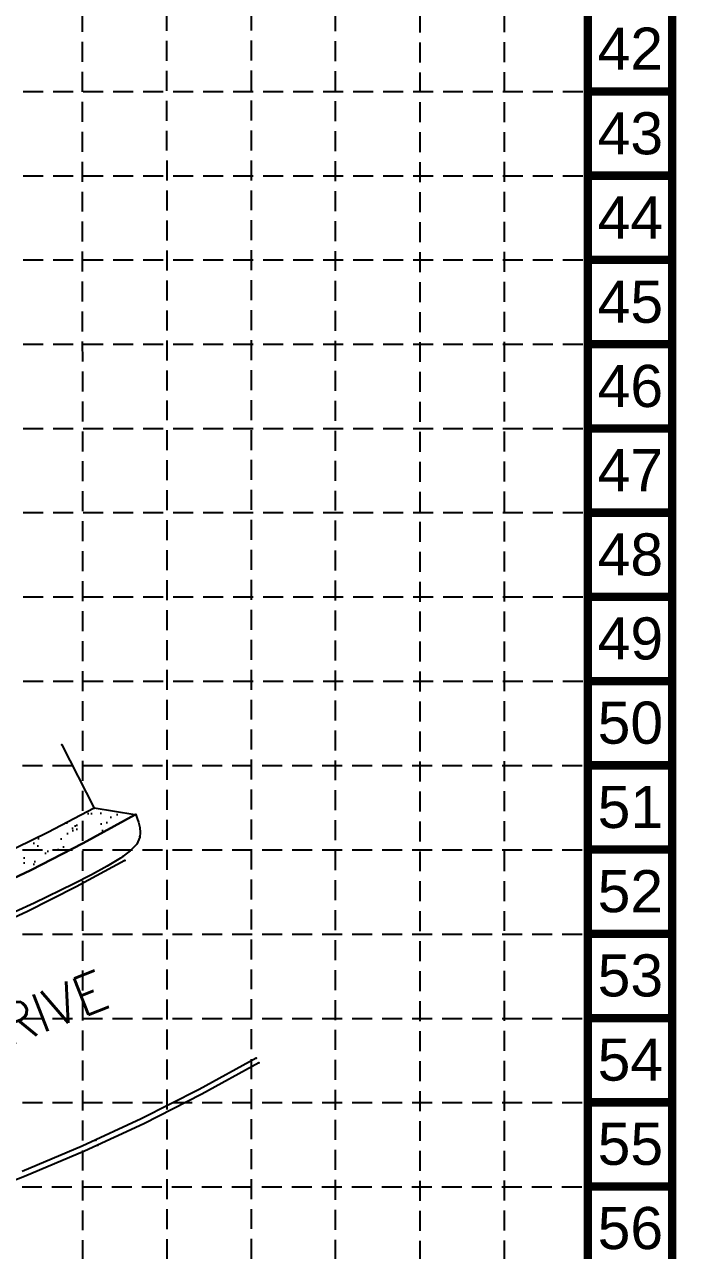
# Model space of a CAD drawing. Header units: feet. Extents: x 4829 to 5337, y 4560 to 5371.
# Drawn here: x 5238.8 to 5336.7, y 4652.3 to 4836.4 of the extents above; entities that cross this region are included whole.
import ezdxf
from ezdxf.enums import TextEntityAlignment as Align

# ---------------------------------------------------------------- set-up
doc = ezdxf.new("R2010")
doc.units = ezdxf.units.FT
doc.header["$LTSCALE"] = 20
doc.header["$MEASUREMENT"] = 0
doc.header["$PDSIZE"] = 0.5
doc.linetypes.add('HIDDEN', pattern=[0.375, 0.25, -0.125])
doc.linetypes.add('Prop.Base$0$DASHED', pattern=[0.8, 0.75, -0.05])
for name, color, linetype in [('1TEXT', 2, 'CONTINUOUS'), ('BASE', 7, 'CONTINUOUS'), ('GRID', 254, 'HIDDEN'), ('Prop.Base$0$EHATCHROAD', 52, 'CONTINUOUS'), ('Prop.Base$0$EPVMT', 8, 'Prop.Base$0$DASHED'), ('Prop.Base$0$PLINE', 7, 'CONTINUOUS'), ('Prop.Base$0$PTgsr2', 5, 'CONTINUOUS'), ('Prop.Base$0$TBC', 8, 'Prop.Base$0$DASHED'), ('Prop.Base$0$WALK', 7, 'CONTINUOUS')]:
    doc.layers.add(name, color=color, linetype=linetype)
doc.styles.add('140', font='romans.shx', dxfattribs={"height": 2.8})
doc.styles.get("Standard").update_dxf_attribs({"font": 'ARIAL.TTF'})
doc.linetypes.add('Prop.Base$0$ASPH-E', pattern='A,0.45,-0.05,0.9,[138,ltypeshp.shx,S=0.013,R=0,X=0,Y=0],0.45', length=1.85)

msp = doc.modelspace()

# ---------------------------------------------------------------- hatches: boundary and pattern name
at = {"layer": 'Prop.Base$0$EHATCHROAD'}
h = msp.add_hatch(dxfattribs=at)
h.set_pattern_fill('AR-SAND', color=256, scale=2, style=0)
h.set_pattern_definition([(302.9073, (5174.2745, 5202.4546), (3.851362, -0.182986), [0, -3.04, 0, -3.4, 0, -3.25]), (272.9073, (5174.2745, 5202.4546), (5.34275, -3.980136), [0, -1.64, 0, -2.74, 0, -1.05]), (232.9073, (5174.4714, 5204.9067), (-0.487427, -6.209192), [0, -1, 0, -3.6, 0, -4.7]), (222.9073, (5174.4714, 5204.9067), (1.268304, -6.1335), [0, -0.5, 0, -2.36, 0, -2.7])])
h.paths.add_polyline_path([(5157.43, 4683.22), (5158.26, 4679.45), (5207.11, 4695.99), (5215.44, 4698.94), (5223.67, 4702.16), (5231.79, 4705.65), (5239.78, 4709.41), (5247.65, 4713.43), (5255.38, 4717.72), (5249.29, 4718.71), (5242.34, 4715.04), (5235.3, 4711.58), (5228.15, 4708.32), (5220.91, 4705.28), (5213.58, 4702.45), (5206.17, 4699.84)])

# ---------------------------------------------------------------- linework, layer by layer
at = {"layer": 'BASE', "const_width": 1.27}
for points in [[(5336.05, 4560.67), (5336.05, 5370.35), (4830, 5370.35), (4830, 4560.67)], [(5323.4, 4573.32), (5323.4, 5357.7), (4842.65, 5357.7), (4842.65, 4573.32)]]:
    msp.add_lwpolyline(points, close=True, dxfattribs=at)
for points in [[(5336.05, 4826.35), (5323.4, 4826.35)], [(5336.05, 4813.7), (5323.4, 4813.7)], [(5336.05, 4801.05), (5323.4, 4801.05)], [(5336.05, 4788.39), (5323.4, 4788.39)], [(5336.05, 4775.74), (5323.4, 4775.74)], [(5336.05, 4763.09), (5323.4, 4763.09)], [(5336.05, 4750.44), (5323.4, 4750.44)], [(5336.05, 4737.79), (5323.4, 4737.79)], [(5336.05, 4725.14), (5323.4, 4725.14)], [(5336.05, 4712.49), (5323.4, 4712.49)], [(5336.05, 4699.84), (5323.4, 4699.84)], [(5336.05, 4687.18), (5323.4, 4687.18)], [(5336.05, 4674.53), (5323.4, 4674.53)], [(5336.05, 4661.88), (5323.4, 4661.88)]]:
    msp.add_lwpolyline(points, dxfattribs=at)
at = {"layer": 'GRID', "color": 8, "linetype": 'HIDDEN', "ltscale": 0.6}
for p, q in [((5247.58, 4623.8), (5247.55, 5357.98)), ((5260.24, 4623.96), (5260.2, 5357.98)), ((5272.92, 4624), (5272.85, 5357.98)), ((5285.54, 4623.89), (5285.5, 5357.98)), ((5298.22, 4623.72), (5298.16, 5357.98)), ((5310.88, 4623.76), (5310.81, 5357.98)), ((4842.65, 4826.35), (5323.4, 4826.35)), ((4842.65, 4813.7), (5323.4, 4813.7)), ((4842.65, 4801.05), (5323.4, 4801.05)), ((4842.65, 4788.39), (5323.4, 4788.39)), ((4842.65, 4775.74), (5323.4, 4775.74)), ((4842.65, 4763.09), (5323.4, 4763.09)), ((4842.65, 4750.44), (5323.4, 4750.44)), ((4842.65, 4737.79), (5323.4, 4737.79)), ((4842.53, 4725.1), (5323.28, 4725.1)), ((4842.53, 4712.44), (5323.28, 4712.44)), ((4842.53, 4699.79), (5323.28, 4699.79)), ((4842.53, 4687.14), (5323.28, 4687.14)), ((4842.53, 4674.49), (5323.28, 4674.49)), ((4842.47, 4661.85), (5322.88, 4661.82))]:
    msp.add_line(p, q, dxfattribs=at)
at = {"layer": 'Prop.Base$0$EPVMT', "linetype": 'Continuous'}
for p, q in [((5265.05, 4676.44), (5256.34, 4672.04)), ((5265.45, 4675.74), (5256.73, 4671.32)), ((5256.34, 4672.04), (5247.49, 4667.93)), ((5256.73, 4671.32), (5247.86, 4667.19)), ((5247.49, 4667.93), (5238.5, 4664.13)), ((5247.86, 4667.19), (5238.85, 4663.38)), ((5238.85, 4663.38), (5229.71, 4659.89))]:
    msp.add_line(p, q, dxfattribs=at)
at = {"layer": 'Prop.Base$0$EPVMT', "linetype": 'Continuous', "flags": 128}
for points in [[(5273.6, 4681.14), (5265.05, 4676.44)], [(5274.01, 4680.47), (5265.45, 4675.74)]]:
    msp.add_lwpolyline(points, dxfattribs=at)
at = {"layer": 'Prop.Base$0$EPVMT'}
msp.add_polyline3d([(5255.55, 4717.74, 0), (5255.77, 4717.17, 0), (5255.96, 4716.6, 0), (5256.15, 4715.82, 0), (5256.22, 4715.07, 0), (5256.16, 4714.37, 0), (5255.68, 4713.32, 0), (5254.72, 4712.3, 0), (5253.24, 4711.22, 0), (5251.24, 4709.98, 0), (5248.92, 4708.69, 0), (5246.27, 4707.32, 0), (5240.3, 4704.44, 0), (5233.93, 4701.57, 0), (5228.62, 4699.31, 0), (5223.24, 4697.14, 0), (5217.7, 4695.03, 0), (5212.98, 4693.31, 0), (5208.03, 4691.59, 0)], dxfattribs=at)
at = {"layer": 'Prop.Base$0$PLINE', "elevation": 651.62, "flags": 128}
msp.add_lwpolyline([(5157.43, 4683.22), (5158.26, 4679.45), (5207.11, 4695.99), (5215.44, 4698.94), (5223.67, 4702.16), (5231.79, 4705.65), (5239.78, 4709.41), (5247.65, 4713.43), (5255.38, 4717.72), (5249.29, 4718.71), (5242.34, 4715.04), (5235.3, 4711.58), (5228.15, 4708.32), (5220.91, 4705.28), (5213.58, 4702.45), (5206.17, 4699.84), (5157.43, 4683.22), (5158.26, 4679.45)], dxfattribs=at)
at = {"layer": 'Prop.Base$0$PTgsr2', "color": 5}
for p in [(5244.46, 4728.23), (5249.29, 4718.71), (5255.38, 4717.72), (5255.55, 4717.74), (5256.17, 4714.45), (5253.62, 4711.47), (5253.91, 4710.86), (5273.6, 4681.14), (5274.01, 4680.47), (5249.54, 4668.85), (5249.86, 4668.09)]:
    msp.add_point(p, dxfattribs=at)
at = {"layer": 'Prop.Base$0$TBC', "linetype": 'Prop.Base$0$ASPH-E'}
msp.add_polyline3d([(5253.91, 4710.86, 0), (5246.61, 4706.88, 0), (5239.18, 4703.15, 0), (5231.62, 4699.69, 0), (5223.94, 4696.49, 0), (5216.16, 4693.57, 0), (5208.27, 4690.92, 0)], dxfattribs=at)
at = {"layer": 'Prop.Base$0$WALK', "linetype": 'Continuous'}
msp.add_line((5244.46, 4728.23), (5249.29, 4718.71), dxfattribs=at)
at = {"layer": 'Prop.Base$0$WALK', "linetype": 'Continuous', "flags": 128}
for points in [[(5255.38, 4717.72), (5247.65, 4713.43)], [(5247.65, 4713.43), (5239.78, 4709.41)], [(5239.78, 4709.41), (5231.79, 4705.65)]]:
    msp.add_lwpolyline(points, dxfattribs=at)
at = {"layer": 'Prop.Base$0$WALK', "linetype": 'Continuous'}
msp.add_polyline3d([(5249.29, 4718.71, 0), (5242.34, 4715.04, 0), (5235.3, 4711.58, 0), (5228.15, 4708.32, 0), (5220.91, 4705.28, 0), (5213.58, 4702.45, 0), (5206.17, 4699.84, 0)], dxfattribs=at)

# ---------------------------------------------------------------- texts
at = {"layer": '1TEXT', "color": 7, "style": '140'}
msp.add_text('LUNENBURG DRIVE', height=5.88, rotation=21.5671, dxfattribs=at).set_placement((5184, 4662.17))
at = {"layer": 'BASE'}
for s, p in [('42', (5329.76, 4832.78)), ('43', (5329.77, 4820.07)), ('44', (5329.77, 4807.42)), ('45', (5329.77, 4794.77)), ('46', (5329.77, 4782.12)), ('47', (5329.77, 4769.47)), ('48', (5329.77, 4756.82)), ('49', (5329.77, 4744.2)), ('50', (5329.77, 4731.55)), ('51', (5329.77, 4718.89)), ('52', (5329.77, 4706.24)), ('53', (5329.77, 4693.59)), ('54', (5329.77, 4680.94)), ('55', (5329.77, 4668.29)), ('56', (5329.77, 4655.64))]:
    msp.add_text(s, height=6.326, dxfattribs=at).set_placement(p, align=Align.MIDDLE_CENTER)

doc.saveas('drawing.dxf')
